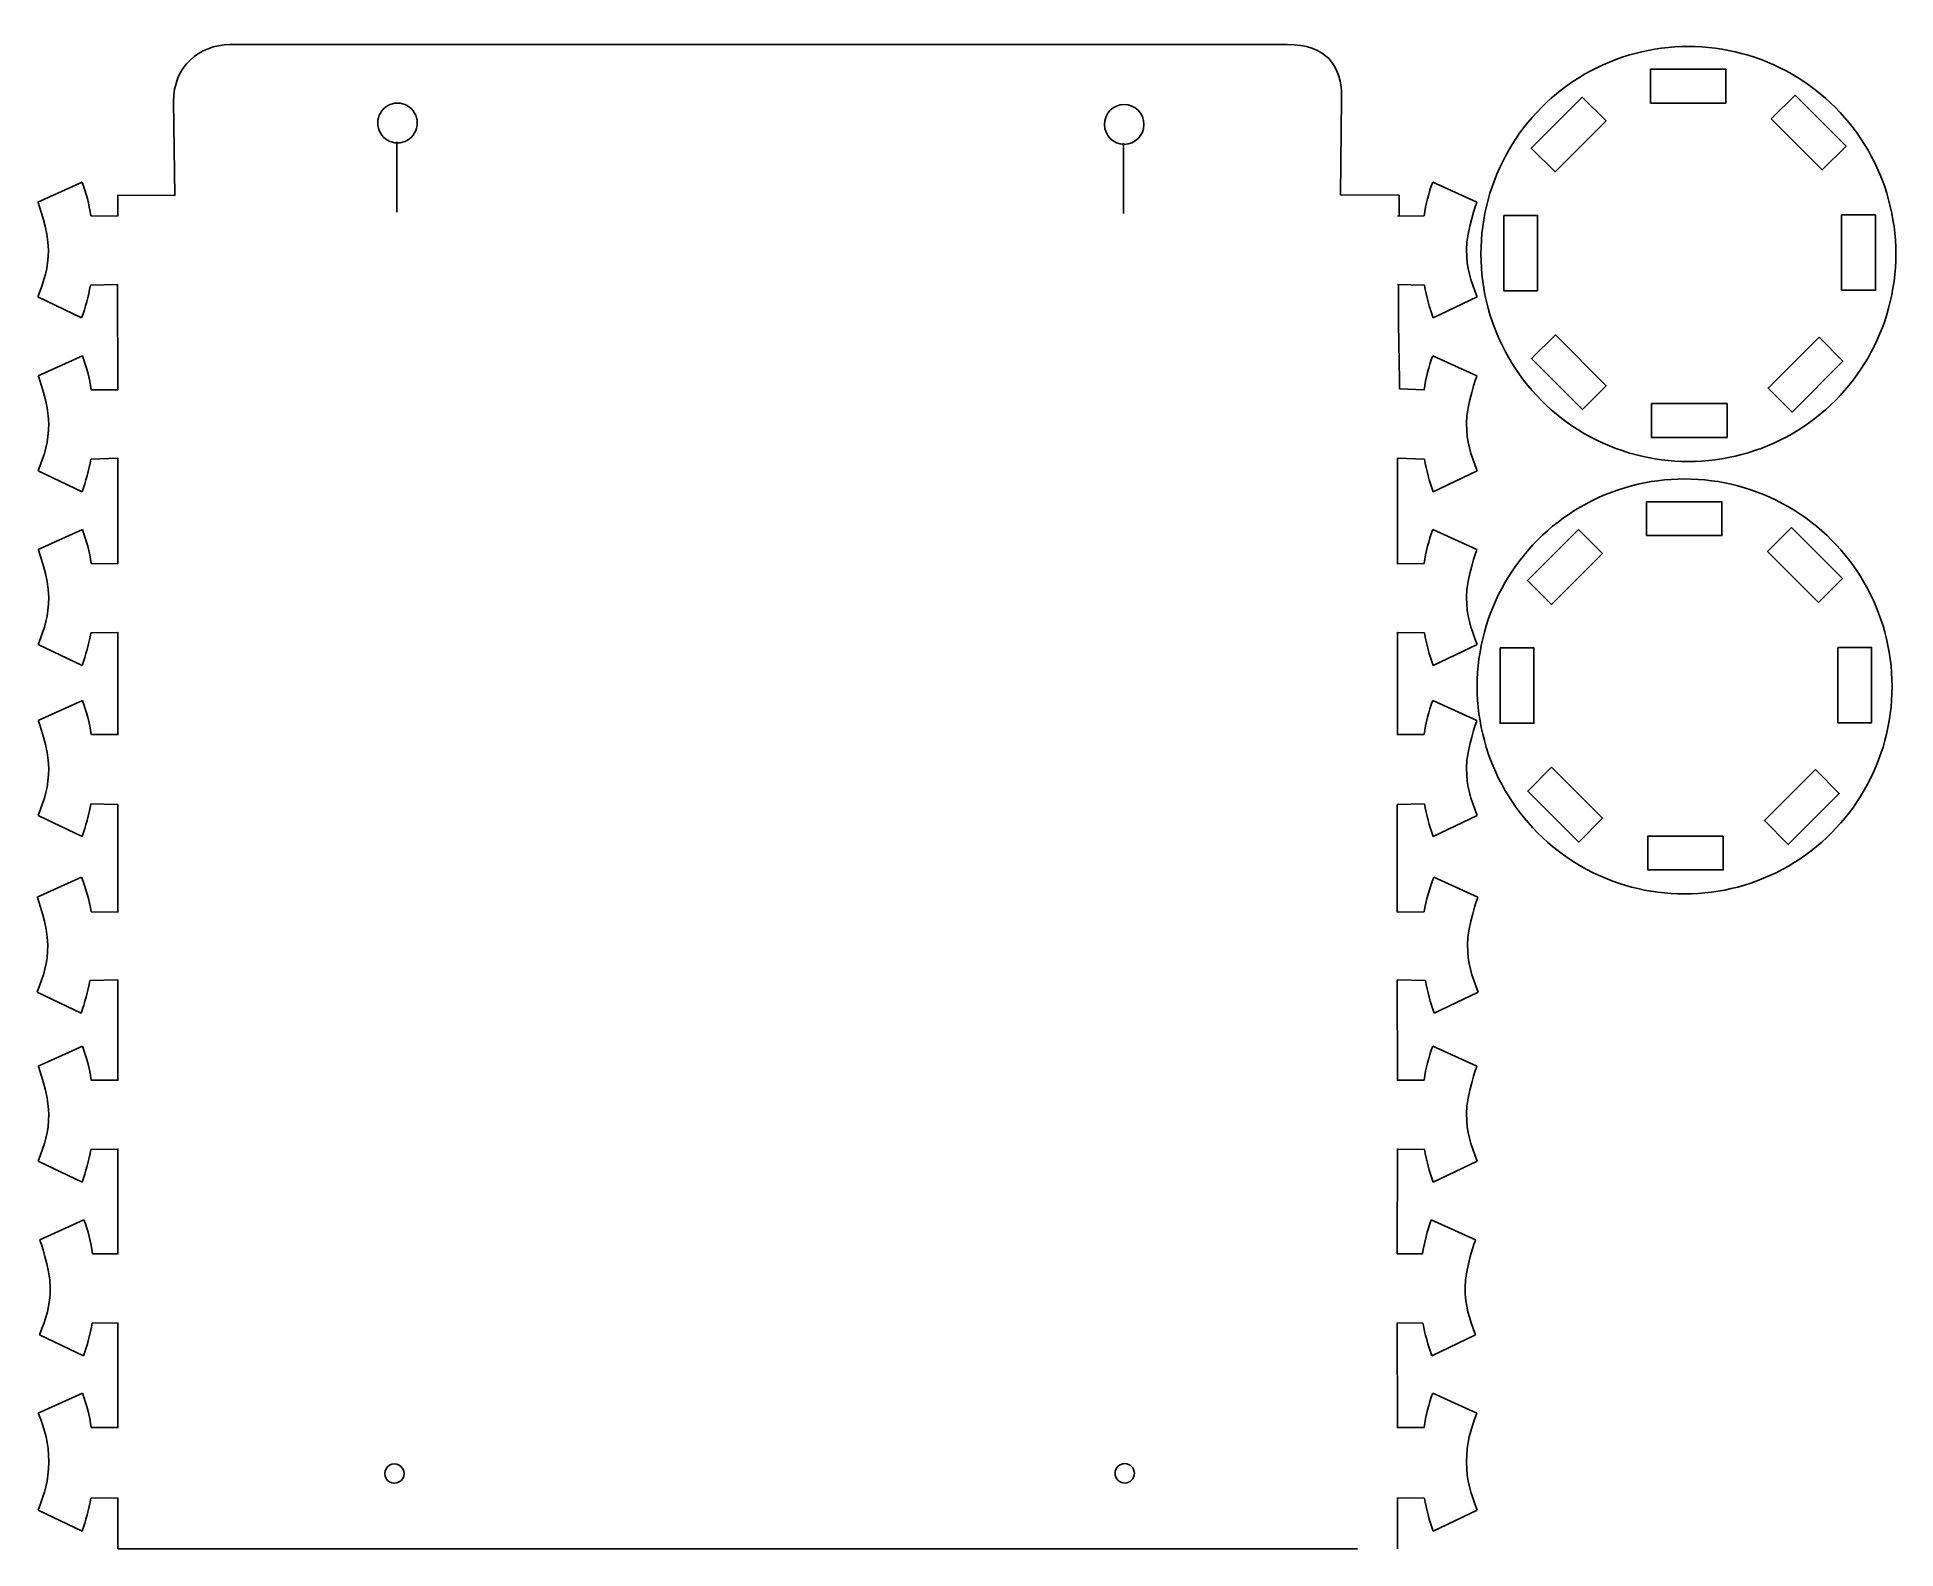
# Model space of a CAD drawing. Extents: x 0 to 247, y 0 to 201.
import ezdxf

# ---------------------------------------------------------------- set-up
doc = ezdxf.new("R2010")
doc.units = 0
doc.layers.add('Ebene_1', color=7, linetype='CONTINUOUS')

msp = doc.modelspace()

# ---------------------------------------------------------------- linework, layer by layer
at = {"layer": 'Ebene_1', "color": 1}
for points in [[(166.316493, 200.101334), (25.692562, 200.101336)], [(181.219673, 180.072971), (173.452703, 180.106971), (173.587183, 192.935181)], [(18.182642, 192.531611), (18.334825, 180.011151), (10.748884, 180.072751), (10.743214, 177.294441)], [(47.892564, 187.163529), (47.892564, 177.817709)], [(144.57886, 186.974543), (144.57886, 177.628723)], [(0.132296, 179.153811), (6.015183, 181.821681)], [(191.588253, 179.152001), (185.705363, 181.819871)], [(7.170073, 177.314211), (10.724643, 177.294511)], [(184.550473, 177.312401), (180.995903, 177.292701)], [(10.724653, 168.199401), (7.119043, 168.091391)], [(10.724653, 168.199401), (10.774403, 154.174231)], [(180.995893, 168.197591), (184.601503, 168.089581)], [(5.948763, 163.745401), (0.114746, 166.538441)], [(185.771783, 163.743591), (191.605803, 166.536631)], [(6.064946, 158.701401), (0.182059, 156.033531)], [(191.588243, 156.033531), (185.705353, 158.701401)], [(10.774403, 154.174231), (7.219836, 154.193931)], [(184.550463, 154.193931), (181.279383, 154.296951)], [(7.168806, 144.971111), (10.774413, 145.079121), (10.774413, 131.055761), (7.219836, 131.087361)], [(184.550463, 131.087361), (180.995883, 131.055761), (180.995883, 145.079121), (184.601493, 144.971111)], [(0.164509, 143.418161), (5.998526, 140.625121)], [(185.771773, 140.625121), (191.605793, 143.418161)], [(6.064946, 135.594831), (0.182059, 132.926961)], [(191.588243, 132.926961), (185.705353, 135.594831)], [(7.168806, 121.864541), (10.774733, 121.912841), (10.774403, 108.329871), (7.219836, 108.349571)], [(184.550463, 108.349571), (180.995893, 108.329871), (180.995563, 121.912841), (184.601493, 121.864541)], [(0.164509, 120.311591), (5.998526, 117.518551)], [(185.771773, 117.518551), (191.605793, 120.311591)], [(6.064946, 112.857041), (0.182059, 110.189171)], [(191.588243, 110.189171), (185.705353, 112.857041)], [(7.168806, 99.126751), (10.778703, 99.026481), (10.778703, 84.727761), (7.224136, 84.747461)], [(184.546163, 84.747461), (180.991593, 84.727761), (180.991593, 99.026481), (184.601493, 99.126751)], [(0.164509, 97.573801), (5.998526, 94.780761)], [(185.771773, 94.780761), (191.605793, 97.573801)], [(5.932936, 89.360031), (0.050049, 86.692161)], [(191.720253, 86.692161), (185.837363, 89.360031)], [(7.036796, 75.629741), (10.778703, 75.699741), (10.774703, 62.362631), (7.220136, 62.382331)], [(184.550163, 62.382331), (180.995593, 62.362631), (180.991593, 75.699741), (184.733503, 75.629741)], [(0.032499, 74.076791), (5.866516, 71.283751)], [(185.903783, 71.283751), (191.737803, 74.076791)], [(6.065246, 66.889801), (0.182359, 64.221931)], [(191.587943, 64.221931), (185.705053, 66.889801)], [(7.169106, 53.159511), (10.775033, 53.207731), (10.779033, 39.260681), (7.414856, 39.280381)], [(184.355443, 39.280461), (180.991263, 39.260761), (180.995263, 53.207811), (184.601193, 53.159511)], [(0.164809, 51.606561), (5.998826, 48.813521)], [(185.771473, 48.813521), (191.605493, 51.606561)], [(6.259966, 43.787851), (0.377079, 41.119981)], [(191.393223, 41.120061), (185.510333, 43.787931)], [(7.363826, 30.057561), (10.779033, 30.084161), (10.774033, 16.149571), (7.219646, 16.169671)], [(184.550653, 16.169751), (180.996263, 16.149651), (180.991263, 30.084241), (184.406473, 30.057641)], [(0.359529, 28.504611), (6.193546, 25.711571)], [(185.576753, 25.711651), (191.410773, 28.504691)], [(6.064756, 20.756591), (0.181869, 18.060351)], [(191.588433, 18.060431), (185.705543, 20.756671)], [(0.164319, 5.185271), (5.998336, 2.361651)], [(7.168616, 6.784261), (10.774543, 6.833361)], [(10.774733, 6.833231), (10.774733, 0.032491)], [(180.995563, 6.833231), (180.995563, 0.032491)], [(180.995753, 6.833441), (184.601683, 6.784341)], [(185.771963, 2.361731), (191.605983, 5.185351)], [(10.774733, 0.032491), (175.703893, 0.032491)]]:
    msp.add_lwpolyline(points, dxfattribs=at)
for points in [[(214.654825, 192.318319), (214.654825, 196.812475), (224.683283, 196.812475), (224.683283, 192.318319)], [(205.592329, 193.122231), (208.770171, 189.94439), (201.988956, 183.163175), (198.811115, 186.341016)], [(233.923707, 193.384595), (230.745859, 190.206748), (237.527075, 183.42553), (240.704923, 186.603377)], [(50.593509, 189.676419)], [(147.27981, 189.487433)], [(195.161422, 177.379844), (199.655577, 177.379844), (199.655577, 167.351377), (195.161422, 167.351377)], [(240.102931, 177.448388), (244.597087, 177.448388), (244.597087, 167.41993), (240.102931, 167.41993)], [(247.315314, 172.254354)], [(202.017563, 161.506224), (198.839718, 158.328378), (205.62094, 151.547154), (208.798786, 154.725)], [(237.107346, 161.187459), (240.285194, 158.009611), (233.50398, 151.228397), (230.326132, 154.406244)], [(224.856986, 152.347644), (224.856986, 147.853488), (214.828528, 147.853488), (214.828528, 152.347644)], [(214.154267, 134.796447), (214.154267, 139.290603), (224.182725, 139.290603), (224.182725, 134.796447)], [(205.091771, 135.600359), (208.269613, 132.422518), (201.488398, 125.641303), (198.310556, 128.819144)], [(233.423148, 135.862723), (230.245301, 132.684876), (237.026517, 125.903658), (240.204365, 129.081505)], [(194.660864, 119.857972), (199.155019, 119.857972), (199.155019, 109.829505), (194.660864, 109.829505)], [(239.602373, 119.926516), (244.096528, 119.926516), (244.096528, 109.898058), (239.602373, 109.898058)], [(246.814755, 114.732482)], [(201.517005, 103.984352), (198.339159, 100.806506), (205.120382, 94.025282), (208.298227, 97.203128)], [(236.606788, 103.665586), (239.784635, 100.487739), (233.003421, 93.706525), (229.825574, 96.884372)], [(224.356427, 94.825772), (224.356427, 90.331616), (214.32797, 90.331616), (214.32797, 94.825772)], [(48.845453, 10.044631)], [(146.011563, 10.072711)]]:
    msp.add_lwpolyline(points, close=True, dxfattribs=at)
for points in [[(205.915099, 196.156779), (214.454613, 201.08707), (224.975728, 201.08707), (233.515242, 196.156779)], [(25.692562, 200.101336), (21.551307, 200.073806), (18.135449, 197.162621), (18.182642, 192.531611)], [(173.587183, 192.935181), (173.633183, 197.327161), (171.478943, 200.158047), (166.316493, 200.101334)], [(192.115027, 172.254354), (192.115027, 182.114935), (197.375584, 191.226488), (205.915099, 196.156779)], [(233.515242, 196.156779), (242.054756, 191.226488), (247.315314, 182.114935), (247.315314, 172.254354)], [(45.347919, 189.676419), (45.347919, 190.624168), (45.847821, 191.499924), (46.659317, 191.973798)], [(46.659317, 191.973798), (47.470812, 192.447673), (48.470616, 192.447673), (49.282111, 191.973798)], [(49.282111, 191.973798), (50.093607, 191.499924), (50.593509, 190.624168), (50.593509, 189.676419)], [(142.03422, 189.487433), (142.03423, 190.952523), (143.20849, 192.140213), (144.65701, 192.140213)], [(144.65701, 192.140213), (146.10554, 192.140213), (147.27981, 190.952523), (147.27981, 189.487433)], [(46.659317, 187.379039), (45.847821, 187.852914), (45.347919, 188.72867), (45.347919, 189.676419)], [(50.593509, 189.676419), (50.593509, 188.72867), (50.093607, 187.852914), (49.282111, 187.379039)], [(144.65701, 186.834643), (143.20848, 186.834643), (142.03422, 188.022343), (142.03422, 189.487433)], [(147.27981, 189.487433), (147.27982, 188.022333), (146.10555, 186.834643), (144.65701, 186.834643)], [(49.282111, 187.379039), (48.470616, 186.905165), (47.470812, 186.905165), (46.659317, 187.379039)], [(6.015183, 181.821681), (6.543783, 180.373331), (6.948223, 178.873971), (7.170073, 177.314211)], [(185.705363, 181.819871), (185.176763, 180.371521), (184.772323, 178.872161), (184.550473, 177.312401)], [(1.522026, 172.825751), (1.522026, 175.415071), (0.132296, 179.153811), (0.132296, 179.153811)], [(181.217673, 177.318001), (181.220673, 178.252271), (181.219673, 180.072971), (181.219673, 180.072971)], [(190.198523, 172.823941), (190.198523, 175.413261), (191.588253, 179.152001), (191.588253, 179.152001)], [(0.114746, 166.538441), (0.975526, 168.804061), (1.522026, 170.296211), (1.522026, 172.825751)], [(191.605803, 166.536631), (190.745023, 168.802251), (190.198523, 170.294401), (190.198523, 172.823941)], [(205.915099, 148.351928), (197.375584, 153.282219), (192.115027, 162.393772), (192.115027, 172.254354)], [(247.315314, 172.254354), (247.315314, 162.393772), (242.054756, 153.282219), (233.515242, 148.351928)], [(181.279383, 154.296951), (181.279383, 157.678841), (181.084593, 162.415241), (181.150573, 168.246051)], [(7.119043, 168.091391), (6.852483, 166.601161), (6.458943, 165.149371), (5.948763, 163.745401)], [(184.601503, 168.089581), (184.868063, 166.599351), (185.261603, 165.147561), (185.771783, 163.743591)], [(7.219836, 154.193931), (6.997986, 155.753691), (6.593546, 157.253051), (6.064946, 158.701401)], [(185.705353, 158.701401), (185.176753, 157.253051), (184.772313, 155.753691), (184.550463, 154.193931)], [(0.182059, 156.033531), (0.182059, 156.033531), (1.571779, 152.294791), (1.571779, 149.705481)], [(190.198523, 149.705481), (190.198523, 152.294791), (191.588243, 156.033531), (191.588243, 156.033531)], [(1.571779, 149.705481), (1.571779, 147.175931), (1.025289, 145.683781), (0.164509, 143.418161)], [(191.605793, 143.418161), (190.745013, 145.683781), (190.198523, 147.175931), (190.198523, 149.705481)], [(233.515242, 148.351928), (224.975728, 143.421638), (214.454613, 143.421638), (205.915099, 148.351928)], [(5.998526, 140.625121), (6.508706, 142.029101), (6.902246, 143.480881), (7.168806, 144.971111)], [(184.601493, 144.971111), (184.868053, 143.480881), (185.261593, 142.029101), (185.771773, 140.625121)], [(205.41454, 138.634907), (213.954054, 143.565198), (224.47517, 143.565198), (233.014684, 138.634907)], [(191.614468, 114.732482), (191.614468, 124.593063), (196.875026, 133.704616), (205.41454, 138.634907)], [(233.014684, 138.634907), (241.554198, 133.704616), (246.814755, 124.593063), (246.814755, 114.732482)], [(7.219836, 131.087361), (6.997986, 132.647121), (6.593546, 134.146471), (6.064946, 135.594831)], [(185.705353, 135.594831), (185.176753, 134.146471), (184.772313, 132.647121), (184.550463, 131.087361)], [(0.182059, 132.926961), (0.182059, 132.926961), (1.571779, 129.188211), (1.571779, 126.598901)], [(190.198523, 126.598901), (190.198523, 129.188211), (191.588243, 132.926961), (191.588243, 132.926961)], [(1.571779, 126.598901), (1.571779, 124.069361), (1.025289, 122.577211), (0.164509, 120.311591)], [(191.605793, 120.311591), (190.745013, 122.577211), (190.198523, 124.069361), (190.198523, 126.598901)], [(5.998526, 117.518551), (6.508706, 118.922521), (6.902246, 120.374311), (7.168806, 121.864541)], [(184.601493, 121.864541), (184.868053, 120.374311), (185.261593, 118.922521), (185.771773, 117.518551)], [(205.41454, 90.830056), (196.875026, 95.760347), (191.614468, 104.8719), (191.614468, 114.732482)], [(246.814755, 114.732482), (246.814755, 104.8719), (241.554198, 95.760347), (233.014684, 90.830056)], [(7.219836, 108.349571), (6.997986, 109.909331), (6.593546, 111.408681), (6.064946, 112.857041)], [(185.705353, 112.857041), (185.176753, 111.408681), (184.772313, 109.909331), (184.550463, 108.349571)], [(0.182059, 110.189171), (0.182059, 110.189171), (1.571779, 106.450421), (1.571779, 103.861111)], [(190.198523, 103.861111), (190.198523, 106.450421), (191.588243, 110.189171), (191.588243, 110.189171)], [(1.571779, 103.861111), (1.571779, 101.331571), (1.025289, 99.839421), (0.164509, 97.573801)], [(191.605793, 97.573801), (190.745013, 99.839421), (190.198523, 101.331571), (190.198523, 103.861111)], [(5.998526, 94.780761), (6.508706, 96.184741), (6.902246, 97.636521), (7.168806, 99.126751)], [(184.601493, 99.126751), (184.868053, 97.636521), (185.261593, 96.184741), (185.771773, 94.780761)], [(7.224136, 84.747461), (7.002286, 86.307221), (6.461536, 87.911671), (5.932936, 89.360031)], [(185.837363, 89.360031), (185.308763, 87.911671), (184.768013, 86.307221), (184.546163, 84.747461)], [(233.014684, 90.830056), (224.47517, 85.899766), (213.954054, 85.899766), (205.41454, 90.830056)], [(0.050049, 86.692161), (0.050049, 86.692161), (1.439769, 82.953411), (1.439769, 80.364101)], [(190.330533, 80.364101), (190.330533, 82.953411), (191.720253, 86.692161), (191.720253, 86.692161)], [(1.439769, 80.364101), (1.439769, 77.834561), (0.893279, 76.342411), (0.032499, 74.076791)], [(191.737803, 74.076791), (190.877023, 76.342411), (190.330533, 77.834561), (190.330533, 80.364101)], [(5.866516, 71.283751), (6.376696, 72.687731), (6.770236, 74.139511), (7.036796, 75.629741)], [(184.733503, 75.629741), (185.000063, 74.139511), (185.393603, 72.687731), (185.903783, 71.283751)], [(7.220136, 62.382331), (6.998286, 63.942091), (6.593846, 65.441441), (6.065246, 66.889801)], [(185.705053, 66.889801), (185.176453, 65.441441), (184.772013, 63.942091), (184.550163, 62.382331)], [(0.182359, 64.221931), (0.182359, 64.221931), (1.572079, 60.483181), (1.572079, 57.893871)], [(190.198223, 57.893871), (190.198223, 60.483181), (191.587943, 64.221931), (191.587943, 64.221931)], [(1.572079, 57.893871), (1.572079, 55.364331), (1.025589, 53.872181), (0.164809, 51.606561)], [(191.605493, 51.606561), (190.744713, 53.872181), (190.198223, 55.364331), (190.198223, 57.893871)], [(5.998826, 48.813521), (6.509006, 50.217501), (6.902546, 51.669281), (7.169106, 53.159511)], [(184.601193, 53.159511), (184.867753, 51.669281), (185.261293, 50.217501), (185.771473, 48.813521)], [(7.414856, 39.280381), (7.193006, 40.840141), (6.788566, 42.339491), (6.259966, 43.787851)], [(185.510333, 43.787931), (184.981733, 42.339571), (184.577293, 40.840221), (184.355443, 39.280461)], [(0.377079, 41.119981), (0.377079, 41.119981), (1.766799, 37.381231), (1.766799, 34.791921)], [(190.003503, 34.792001), (190.003503, 37.381311), (191.393223, 41.120061), (191.393223, 41.120061)], [(1.766799, 34.791921), (1.766799, 32.262381), (1.220309, 30.770231), (0.359529, 28.504611)], [(191.410773, 28.504691), (190.549993, 30.770311), (190.003503, 32.262461), (190.003503, 34.792001)], [(6.193546, 25.711571), (6.703726, 27.115551), (7.097266, 28.567331), (7.363826, 30.057561)], [(184.406473, 30.057641), (184.673033, 28.567411), (185.066573, 27.115631), (185.576753, 25.711651)], [(7.219646, 16.169671), (6.997796, 17.756921), (6.593356, 19.282701), (6.064756, 20.756591)], [(185.705543, 20.756671), (185.176943, 19.282781), (184.772503, 17.757001), (184.550653, 16.169751)], [(0.181869, 18.060351), (1.081979, 15.708491), (1.571589, 14.237041), (1.571589, 11.602091)], [(190.198713, 11.602171), (190.198713, 14.237121), (190.688323, 15.708571), (191.588433, 18.060431)], [(1.571589, 11.602091), (1.571589, 9.027941), (1.025099, 7.490831), (0.164319, 5.185271)], [(46.275257, 10.044631), (46.275257, 10.504454), (46.520195, 10.929348), (46.917806, 11.159259)], [(46.917806, 8.930003), (46.520195, 9.159914), (46.275257, 9.584808), (46.275257, 10.044631)], [(46.917806, 11.159259), (47.315417, 11.389171), (47.805293, 11.389171), (48.202904, 11.159259)], [(48.202904, 11.159259), (48.600515, 10.929348), (48.845453, 10.504454), (48.845453, 10.044631)], [(48.845453, 10.044631), (48.845453, 9.584808), (48.600515, 9.159914), (48.202904, 8.930003)], [(143.441373, 10.072711), (143.441373, 10.783531), (144.016733, 11.359771), (144.726473, 11.359771)], [(144.726473, 8.785651), (144.016733, 8.785651), (143.441373, 9.361891), (143.441373, 10.072711)], [(144.726473, 11.359771), (145.436213, 11.359771), (146.011563, 10.783531), (146.011563, 10.072711)], [(146.011563, 10.072711), (146.011563, 9.361891), (145.436213, 8.785651), (144.726473, 8.785651)], [(191.605983, 5.185351), (190.745203, 7.490911), (190.198713, 9.028021), (190.198713, 11.602171)], [(48.202904, 8.930003), (47.805293, 8.700091), (47.315417, 8.700091), (46.917806, 8.930003)], [(5.998336, 2.361651), (6.508516, 3.790381), (6.902056, 5.267761), (7.168616, 6.784261)], [(184.601683, 6.784341), (184.868243, 5.267841), (185.261783, 3.790461), (185.771963, 2.361731)]]:
    msp.add_open_spline(points, degree=3, dxfattribs=at)

doc.saveas('drawing.dxf')
